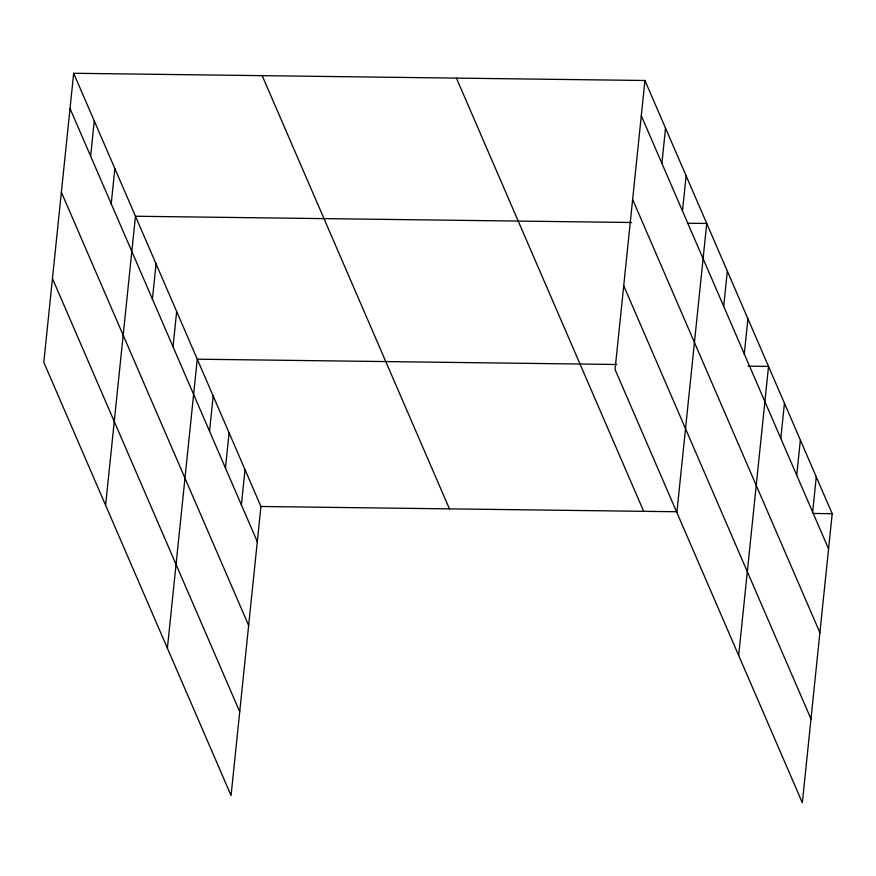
<?xml version="1.0" encoding="UTF-8"?>
<svg xmlns="http://www.w3.org/2000/svg" width="876" height="876" viewBox="0 0 876 876"><rect width="100%" height="100%" fill="white"/><g stroke="black" fill="none" stroke-linecap="round" stroke-linejoin="round"><path stroke-width="1.31" d="M73.672 73.277L43.8 362.292L231.067 795.507L260.939 506.481L73.672 73.277L644.933 80.493L832.2 513.708L802.328 802.723L615.062 369.519L644.933 80.493M90.633 156.136L94.269 120.932M111.23 203.79L114.865 168.586M105.602 505.255L135.462 216.241L631.596 222.504M152.424 299.099L156.07 263.884M173.021 346.754L176.667 311.538M167.393 648.207L197.264 359.193L616.89 364.493M209.539 431.222L213.186 396.018M225.46 468.047L229.096 432.843M241.382 504.872L245.017 469.656M661.895 163.363L665.53 128.148M682.492 211.006L686.127 175.802M676.863 512.471L706.735 223.457L687.605 223.216M723.696 306.315L727.332 271.111M744.293 353.97L747.929 318.765M738.665 655.434L768.526 366.409L748.038 366.157M780.812 438.449L784.447 403.234M796.722 475.263L800.368 440.059M812.643 512.088L816.279 476.883M260.939 506.481L676.469 511.737M813.07 513.456L832.2 513.708M641.298 115.709L828.565 548.913M632.636 199.465L819.903 632.669M623.723 285.762L810.99 718.966M456.418 78.117L643.685 511.321M262.187 75.664L449.454 508.868M70.025 108.482L257.292 541.697M61.375 192.238L248.642 625.453M52.45 278.535L239.728 711.75"/></g></svg>
